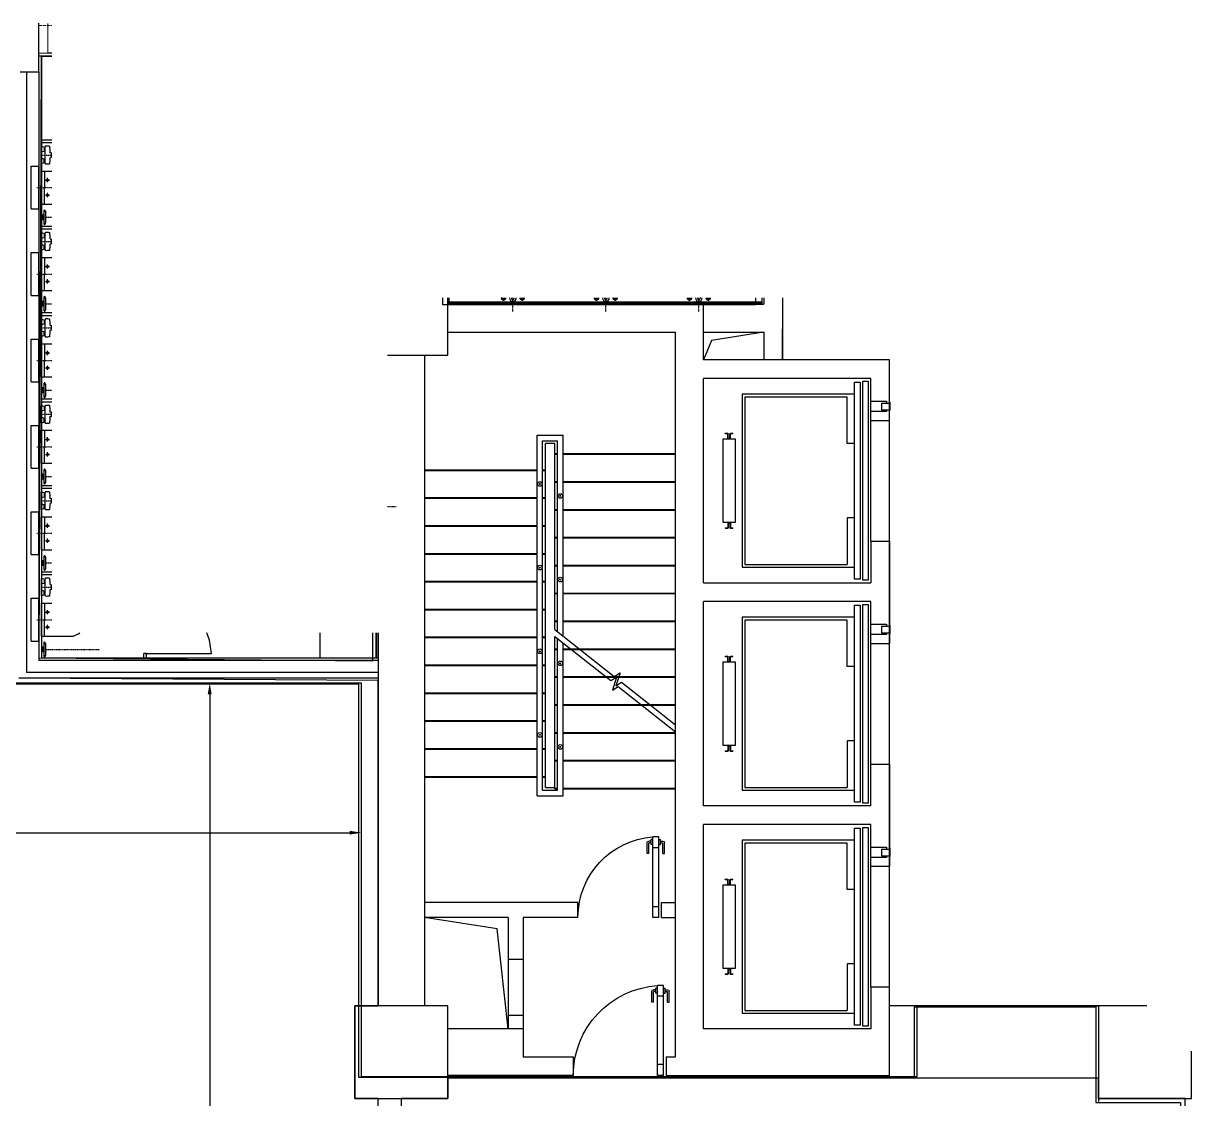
# Model space of a CAD drawing. Header units: millimetres. Extents: x 1339775 to 1379223, y -60680 to -30450.
# Drawn here: x 1355550 to 1368115, y -42045 to -30472 of the extents above; entities that cross this region are included whole.
import ezdxf

# ---------------------------------------------------------------- set-up
doc = ezdxf.new("R2010")
doc.units = ezdxf.units.MM
for name, pattern in [('DASHDOT2', [12.7, 6.35, -3.175, 0, -3.175]), ('HIDDEN', [0.375, 0.25, -0.125]), ('HIDDEN2', [4.7625, 3.175, -1.5875])]:
    doc.linetypes.add(name, pattern=pattern)
for name, color, linetype in [('Baca', 7, 'Continuous'), ('Divar-esas', 7, 'Continuous'), ('Divar-komek', 7, 'Continuous'), ('Kafel', 7, 'Continuous'), ('Lift', 7, 'Continuous'), ('Meheccer', 7, 'Continuous'), ('OFFICE_BOUNDARY', 3, 'Continuous'), ('Pencere', 7, 'Continuous'), ('Pillekan', 7, 'Continuous'), ('plita 2', 7, 'Continuous'), ('Qapi', 7, 'Continuous'), ('Santexnika', 7, 'Continuous'), ('sutun1', 7, 'Continuous'), ('Tavan', 7, 'Continuous')]:
    doc.layers.add(name, color=color, linetype=linetype)
doc.layers.add('obl. keramogranit', color=138, linetype='Continuous', lineweight=18, true_color=0x005252)
doc.layers.add('plita', color=182, linetype='Continuous', lineweight=5, true_color=0x3a07c5)
doc.layers.add('syse', color=135, linetype='Continuous', lineweight=15)

msp = doc.modelspace()

# ---------------------------------------------------------------- linework, layer by layer
for p, q in [((1363126, -34885), (1363100, -34885)), ((1363100, -34889), (1363100, -34885)), ((1363122, -34889), (1363100, -34889)), ((1363126, -34941), (1363126, -34893)), ((1363130, -34937), (1363130, -34889)), ((1363150, -34937), (1363150, -34889)), ((1363180, -34885), (1363154, -34885)), ((1363154, -34941), (1363154, -34893)), ((1363180, -34889), (1363158, -34889)), ((1363180, -34889), (1363180, -34885)), ((1363150, -34945), (1363130, -34945)), ((1363146, -34941), (1363134, -34941)), ((1363100, -35901), (1363100, -35905)), ((1363100, -35901), (1363122, -35901)), ((1363100, -35905), (1363126, -35905)), ((1363126, -35849), (1363126, -35897)), ((1363130, -35845), (1363150, -35845)), ((1363130, -35853), (1363130, -35901)), ((1363134, -35849), (1363146, -35849)), ((1363150, -35853), (1363150, -35901)), ((1363154, -35849), (1363154, -35897)), ((1363154, -35905), (1363180, -35905)), ((1363158, -35901), (1363180, -35901)), ((1363180, -35901), (1363180, -35905)), ((1363126, -37285), (1363100, -37285)), ((1363100, -37289), (1363100, -37285)), ((1363122, -37289), (1363100, -37289)), ((1363126, -37341), (1363126, -37293)), ((1363130, -37337), (1363130, -37289)), ((1363150, -37337), (1363150, -37289)), ((1363180, -37285), (1363154, -37285)), ((1363154, -37341), (1363154, -37293)), ((1363180, -37289), (1363158, -37289)), ((1363180, -37289), (1363180, -37285)), ((1363150, -37345), (1363130, -37345)), ((1363146, -37341), (1363134, -37341)), ((1363100, -38301), (1363100, -38305)), ((1363100, -38301), (1363122, -38301)), ((1363100, -38305), (1363126, -38305)), ((1363126, -38249), (1363126, -38297)), ((1363130, -38245), (1363150, -38245)), ((1363130, -38253), (1363130, -38301)), ((1363134, -38249), (1363146, -38249)), ((1363150, -38253), (1363150, -38301)), ((1363154, -38249), (1363154, -38297)), ((1363154, -38305), (1363180, -38305)), ((1363158, -38301), (1363180, -38301)), ((1363180, -38301), (1363180, -38305)), ((1363126, -39685), (1363100, -39685)), ((1363100, -39689), (1363100, -39685)), ((1363122, -39689), (1363100, -39689)), ((1363126, -39741), (1363126, -39693)), ((1363130, -39737), (1363130, -39689)), ((1363150, -39737), (1363150, -39689)), ((1363180, -39685), (1363154, -39685)), ((1363154, -39741), (1363154, -39693)), ((1363180, -39689), (1363158, -39689)), ((1363180, -39689), (1363180, -39685)), ((1363150, -39745), (1363130, -39745)), ((1363146, -39741), (1363134, -39741)), ((1363100, -40701), (1363100, -40705)), ((1363100, -40701), (1363122, -40701)), ((1363100, -40705), (1363126, -40705)), ((1363126, -40649), (1363126, -40697)), ((1363130, -40645), (1363150, -40645)), ((1363130, -40653), (1363130, -40701)), ((1363134, -40649), (1363146, -40649)), ((1363150, -40653), (1363150, -40701)), ((1363154, -40649), (1363154, -40697)), ((1363154, -40705), (1363180, -40705)), ((1363158, -40701), (1363180, -40701)), ((1363180, -40701), (1363180, -40705))]:
    msp.add_line(p, q)
at = {"color": 18, "lineweight": -3, "true_color": 0x000000}
for p, q in [((1355305, -37580), (1359155, -37580)), ((1355335, -37570), (1359185, -37570)), ((1359155, -37580), (1359155, -41815)), ((1359185, -37570), (1359185, -41805)), ((1365135, -41815), (1365135, -41055)), ((1365135, -41055), (1367085, -41055)), ((1365165, -41805), (1365165, -41045)), ((1365165, -41045), (1367115, -41045)), ((1367085, -41055), (1367085, -42085)), ((1367115, -41045), (1367115, -42075)), ((1359155, -41815), (1365135, -41815)), ((1359185, -41805), (1365165, -41805))]:
    msp.add_line(p, q, dxfattribs=at)
at = {"color": 0, "lineweight": -2, "transparency": 16777216}
for p, q in [((1357291, -37570), (1357617, -37570)), ((1357554, -37695), (1357554, -57370)), ((1359185, -37892), (1359185, -39245)), ((1340090, -39183), (1359060, -39183))]:
    msp.add_line(p, q, dxfattribs=at)
at = {"extrusion": (0, 0, -1)}
for centre, start, end in [((-1363122, -34893), 90, 180), ((-1363126, -34889), 90, 180), ((-1363154, -34889), 0, 90), ((-1363158, -34893), 0, 90), ((-1363130, -34941), -90, 0), ((-1363134, -34937), -90, 0), ((-1363146, -34937), 180, -90), ((-1363150, -34941), 180, -90), ((-1363122, -35897), 180, -90), ((-1363130, -35849), 0, 90), ((-1363126, -35901), 180, -90), ((-1363134, -35853), 0, 90), ((-1363146, -35853), 90, 180), ((-1363150, -35849), 90, 180), ((-1363154, -35901), -90, 0), ((-1363158, -35897), -90, 0), ((-1363122, -37293), 90, 180), ((-1363126, -37289), 90, 180), ((-1363154, -37289), 0, 90), ((-1363158, -37293), 0, 90), ((-1363130, -37341), -90, 0), ((-1363134, -37337), -90, 0), ((-1363146, -37337), 180, -90), ((-1363150, -37341), 180, -90), ((-1363122, -38297), 180, -90), ((-1363130, -38249), 0, 90), ((-1363126, -38301), 180, -90), ((-1363134, -38253), 0, 90), ((-1363146, -38253), 90, 180), ((-1363150, -38249), 90, 180), ((-1363154, -38301), -90, 0), ((-1363158, -38297), -90, 0), ((-1363122, -39693), 90, 180), ((-1363126, -39689), 90, 180), ((-1363154, -39689), 0, 90), ((-1363158, -39693), 0, 90), ((-1363130, -39741), -90, 0), ((-1363134, -39737), -90, 0), ((-1363146, -39737), 180, -90), ((-1363150, -39741), 180, -90), ((-1363122, -40697), 180, -90), ((-1363130, -40649), 0, 90), ((-1363126, -40701), 180, -90), ((-1363134, -40653), 0, 90), ((-1363146, -40653), 90, 180), ((-1363150, -40649), 90, 180), ((-1363154, -40701), -90, 0), ((-1363158, -40697), -90, 0)]:
    msp.add_arc(centre, 4, start, end, dxfattribs=at)
at = {"color": 0, "transparency": 16777216}
for points in [[(1357533, -37695), (1357575, -37695), (1357554, -37570)], [(1359060, -39162), (1359060, -39203), (1359185, -39183)]]:
    msp.add_solid(points, dxfattribs=at)
at = {"layer": 'Baca'}
for p, q in [((1360645, -40217), (1359865, -40095)), ((1360765, -41295), (1360645, -40217))]:
    msp.add_line(p, q, dxfattribs=at)
msp.add_lwpolyline([(1363515, -33795), (1362950, -33886), (1362865, -34095)], dxfattribs=at)
at = {"layer": 'Divar-esas'}
for p, q in [((1361515, -39935), (1359865, -39935)), ((1361515, -40095), (1361515, -39935)), ((1362415, -39935), (1362565, -39935)), ((1362415, -40095), (1362415, -39935)), ((1360765, -40095), (1359865, -40095)), ((1360765, -40095), (1360765, -40545)), ((1361515, -40095), (1360925, -40095)), ((1360925, -40095), (1360925, -40545)), ((1362415, -40095), (1362565, -40095)), ((1360765, -40545), (1360925, -40545)), ((1360765, -41145), (1360765, -41295)), ((1360765, -41145), (1360925, -41145)), ((1360925, -41145), (1360925, -41295))]:
    msp.add_line(p, q, dxfattribs=at)
at = {"layer": 'Divar-komek'}
for p, q in [((1355585, -30995), (1355585, -37460)), ((1355715, -30995), (1355715, -37330)), ((1362865, -33495), (1363515, -33495)), ((1363515, -33425), (1363515, -33495)), ((1363715, -33425), (1363715, -34095)), ((1363715, -33425), (1363715, -34095)), ((1362865, -33795), (1363515, -33795)), ((1363515, -33795), (1363515, -34095)), ((1359365, -37330), (1355715, -37330)), ((1359365, -37460), (1355585, -37460)), ((1360765, -40545), (1360765, -41145)), ((1360925, -40545), (1360925, -41145))]:
    msp.add_line(p, q, dxfattribs=at)
at = {"layer": 'Kafel'}
for p, q in [((1355745, -30825), (1355745, -37305)), ((1355715, -30995), (1355715, -37305)), ((1360130, -33495), (1360130, -33425)), ((1360130, -33480), (1363495, -33480)), ((1363495, -33495), (1363495, -33425)), ((1359350, -37030), (1359350, -37305)), ((1359365, -37305), (1355745, -37305))]:
    msp.add_line(p, q, dxfattribs=at)
at = {"layer": 'Lift'}
for p, q in [((1364490, -36455), (1364490, -34335)), ((1364490, -34335), (1364550, -34335)), ((1364550, -34335), (1364550, -36455)), ((1364580, -36465), (1364580, -34325)), ((1364580, -34325), (1364635, -34325)), ((1364580, -34325), (1364635, -34325)), ((1364635, -34325), (1364635, -36465)), ((1363280, -34464), (1363280, -36326)), ((1364490, -34464), (1363280, -34464)), ((1363310, -34495), (1363310, -36295)), ((1364410, -34495), (1363310, -34495)), ((1364410, -34995), (1364410, -34495)), ((1364490, -34995), (1364410, -34995)), ((1364490, -35795), (1364410, -35795)), ((1364410, -35795), (1364410, -36295)), ((1363310, -36295), (1364410, -36295)), ((1363280, -36326), (1364490, -36326)), ((1364550, -36455), (1364490, -36455)), ((1364635, -36465), (1364580, -36465)), ((1364490, -38855), (1364490, -36735)), ((1364490, -36735), (1364550, -36735)), ((1364550, -36735), (1364550, -38855)), ((1364580, -38865), (1364580, -36725)), ((1364580, -36725), (1364635, -36725)), ((1364580, -36725), (1364635, -36725)), ((1364635, -36725), (1364635, -38865)), ((1363280, -36864), (1363280, -38726)), ((1364490, -36864), (1363280, -36864)), ((1363310, -36895), (1363310, -38695)), ((1364410, -36895), (1363310, -36895)), ((1364410, -37395), (1364410, -36895)), ((1364490, -37395), (1364410, -37395)), ((1364490, -38195), (1364410, -38195)), ((1364410, -38195), (1364410, -38695)), ((1363310, -38695), (1364410, -38695)), ((1363280, -38726), (1364490, -38726)), ((1364550, -38855), (1364490, -38855)), ((1364635, -38865), (1364580, -38865)), ((1364490, -41255), (1364490, -39135)), ((1364490, -39135), (1364550, -39135)), ((1364550, -39135), (1364550, -41255)), ((1364580, -41265), (1364580, -39125)), ((1364580, -39125), (1364635, -39125)), ((1364580, -39125), (1364635, -39125)), ((1364635, -39125), (1364635, -41265)), ((1363280, -39264), (1363280, -41126)), ((1364490, -39264), (1363280, -39264)), ((1363310, -39295), (1363310, -41095)), ((1364410, -39295), (1363310, -39295)), ((1364410, -39795), (1364410, -39295)), ((1364490, -39795), (1364410, -39795)), ((1364490, -40595), (1364410, -40595)), ((1364410, -40595), (1364410, -41095)), ((1363280, -41126), (1364490, -41126)), ((1363310, -41095), (1364410, -41095)), ((1364550, -41255), (1364490, -41255)), ((1364635, -41265), (1364580, -41265))]:
    msp.add_line(p, q, dxfattribs=at)
at = {"layer": 'Lift', "linetype": 'Continuous'}
for p, q in [((1364665, -34540), (1364835, -34540)), ((1364835, -34540), (1364835, -34560)), ((1364865, -34550), (1364868, -34550)), ((1364868, -34550), (1364868, -34640)), ((1364835, -34650), (1364665, -34650)), ((1364780, -34560), (1364865, -34560)), ((1364780, -34560), (1364780, -34630)), ((1364780, -34630), (1364865, -34630)), ((1364835, -34630), (1364835, -34650)), ((1364865, -34640), (1364868, -34640)), ((1364665, -36940), (1364835, -36940)), ((1364835, -36940), (1364835, -36960)), ((1364835, -37050), (1364665, -37050)), ((1364780, -36960), (1364865, -36960)), ((1364780, -36960), (1364780, -37030)), ((1364780, -37030), (1364865, -37030)), ((1364835, -37030), (1364835, -37050)), ((1364865, -36950), (1364868, -36950)), ((1364865, -37040), (1364868, -37040)), ((1364868, -36950), (1364868, -37040)), ((1364665, -39340), (1364835, -39340)), ((1364835, -39450), (1364665, -39450)), ((1364780, -39360), (1364865, -39360)), ((1364780, -39360), (1364780, -39430)), ((1364780, -39430), (1364865, -39430)), ((1364835, -39340), (1364835, -39360)), ((1364835, -39430), (1364835, -39450)), ((1364865, -39350), (1364868, -39350)), ((1364865, -39440), (1364868, -39440)), ((1364868, -39350), (1364868, -39440))]:
    msp.add_line(p, q, dxfattribs=at)
at = {"layer": 'Lift', "extrusion": (0, 0, -1)}
for points in [[(-1363205, -35845), (-1363075, -35845), (-1363075, -34945), (-1363205, -34945)], [(-1363205, -38245), (-1363075, -38245), (-1363075, -37345), (-1363205, -37345)], [(-1363205, -40645), (-1363075, -40645), (-1363075, -39745), (-1363205, -39745)]]:
    msp.add_lwpolyline(points, close=True, dxfattribs=at)
at = {"layer": 'Meheccer'}
for p, q in [((1361075, -38785), (1361075, -34905)), ((1361075, -34905), (1361355, -34905)), ((1361355, -37067), (1361355, -34905)), ((1361135, -38725), (1361135, -34965)), ((1361135, -34965), (1361295, -34965)), ((1361295, -37019), (1361295, -34965)), ((1361295, -38725), (1361295, -37093)), ((1361355, -38785), (1361355, -37141)), ((1361075, -38785), (1361355, -38785)), ((1361135, -38725), (1361295, -38725))]:
    msp.add_line(p, q, dxfattribs=at)
for centre, radius in [((1361105, -35430), 25), ((1361105, -35430), 5), ((1361325, -35559), 25), ((1361325, -35559), 5), ((1361105, -36330), 25), ((1361325, -36459), 25), ((1361105, -37230), 25), ((1361325, -37360), 25), ((1361325, -37360), 5), ((1361105, -38130), 25), ((1361325, -38260), 25), ((1361325, -38260), 5)]:
    msp.add_circle(centre, radius, dxfattribs=at)
at = {"layer": 'Meheccer', "linetype": 'HIDDEN2'}
for centre in [(1361105, -36330), (1361325, -36459), (1361105, -37230), (1361105, -38130)]:
    msp.add_circle(centre, 5, dxfattribs=at)
at = {"layer": 'obl. keramogranit'}
for p, q in [((1355815, -30795), (1355815, -30473)), ((1355715, -30795), (1355815, -30795))]:
    msp.add_line(p, q, dxfattribs=at)
at = {"layer": 'OFFICE_BOUNDARY'}
msp.add_lwpolyline([(1355305, -37580), (1359155, -37580), (1359155, -41815), (1365135, -41815), (1365135, -41055), (1367085, -41055), (1367085, -42085), (1367995, -42085), (1367995, -54590), (1367995, -57300), (1358875, -57300), (1358875, -57320), (1351415, -57320)], dxfattribs=at)
at = {"layer": 'Pencere'}
for p, q in [((1355855, -30825), (1355715, -30825)), ((1355855, -30795), (1355815, -30795))]:
    msp.add_line(p, q, dxfattribs=at)
at = {"layer": 'Pillekan'}
for p, q in [((1361165, -38695), (1361165, -34995)), ((1361265, -34995), (1361165, -34995)), ((1361265, -36996), (1361265, -34995)), ((1361265, -35103), (1361295, -35103)), ((1361265, -35110), (1361295, -35110)), ((1361355, -35103), (1362565, -35103)), ((1361355, -35110), (1362565, -35110)), ((1361075, -35280), (1359865, -35280)), ((1361075, -35287), (1359865, -35287)), ((1361165, -35280), (1361135, -35280)), ((1361165, -35287), (1361135, -35287)), ((1361265, -35403), (1361295, -35403)), ((1361265, -35410), (1361295, -35410)), ((1361355, -35403), (1362565, -35403)), ((1361355, -35410), (1362565, -35410)), ((1361075, -35580), (1359865, -35580)), ((1361075, -35587), (1359865, -35587)), ((1361165, -35580), (1361135, -35580)), ((1361165, -35587), (1361135, -35587)), ((1361265, -35703), (1361295, -35703)), ((1361265, -35710), (1361295, -35710)), ((1361355, -35703), (1362565, -35703)), ((1361355, -35710), (1362565, -35710)), ((1361075, -35880), (1359865, -35880)), ((1361075, -35887), (1359865, -35887)), ((1361165, -35880), (1361135, -35880)), ((1361165, -35887), (1361135, -35887)), ((1361265, -36003), (1361295, -36003)), ((1361265, -36010), (1361295, -36010)), ((1361355, -36003), (1362565, -36003)), ((1361355, -36010), (1362565, -36010)), ((1361075, -36180), (1359865, -36180)), ((1361075, -36187), (1359865, -36187)), ((1361165, -36180), (1361135, -36180)), ((1361165, -36187), (1361135, -36187)), ((1361265, -36303), (1361295, -36303)), ((1361265, -36310), (1361295, -36310)), ((1361355, -36303), (1362565, -36303)), ((1361355, -36310), (1362565, -36310)), ((1361075, -36480), (1359865, -36480)), ((1361075, -36487), (1359865, -36487)), ((1361165, -36480), (1361135, -36480)), ((1361165, -36487), (1361135, -36487)), ((1361265, -36603), (1361295, -36603)), ((1361265, -36610), (1361295, -36610)), ((1361355, -36603), (1362565, -36603)), ((1361355, -36610), (1362565, -36610)), ((1361075, -36780), (1359865, -36780)), ((1361075, -36787), (1359865, -36787)), ((1361165, -36780), (1361135, -36780)), ((1361165, -36787), (1361135, -36787)), ((1361265, -36903), (1361295, -36903)), ((1361265, -36910), (1361295, -36910)), ((1361355, -36903), (1362565, -36903)), ((1361355, -36910), (1362565, -36910)), ((1361075, -37080), (1359865, -37080)), ((1361075, -37087), (1359865, -37087)), ((1361165, -37080), (1361135, -37080)), ((1361165, -37087), (1361135, -37087)), ((1361265, -38710), (1361265, -37070)), ((1361361, -37145), (1361355, -37145)), ((1361265, -37203), (1361295, -37203)), ((1361265, -37210), (1361295, -37210)), ((1361355, -37203), (1362565, -37203)), ((1361355, -37210), (1362565, -37210)), ((1361075, -37380), (1359865, -37380)), ((1361075, -37387), (1359865, -37387)), ((1361165, -37380), (1361135, -37380)), ((1361165, -37387), (1361135, -37387)), ((1361265, -37503), (1361295, -37503)), ((1361265, -37510), (1361295, -37510)), ((1361355, -37503), (1362565, -37503)), ((1361355, -37510), (1362565, -37510)), ((1361869, -37546), (1361931, -37508)), ((1361931, -37508), (1361885, -37647)), ((1361906, -37501), (1361968, -37463)), ((1361968, -37463), (1361922, -37602)), ((1361922, -37602), (1361984, -37563)), ((1361075, -37680), (1359865, -37680)), ((1361075, -37687), (1359865, -37687)), ((1361165, -37680), (1361135, -37680)), ((1361165, -37687), (1361135, -37687)), ((1361885, -37647), (1361948, -37608)), ((1361265, -37803), (1361295, -37803)), ((1361265, -37810), (1361295, -37810)), ((1361355, -37803), (1362565, -37803)), ((1361355, -37810), (1362565, -37810)), ((1361075, -37980), (1359865, -37980)), ((1361075, -37987), (1359865, -37987)), ((1361165, -37980), (1361135, -37980)), ((1361165, -37987), (1361135, -37987)), ((1361265, -38103), (1361295, -38103)), ((1361265, -38110), (1361295, -38110)), ((1361355, -38103), (1362565, -38103)), ((1361355, -38110), (1362565, -38110)), ((1361075, -38280), (1359865, -38280)), ((1361075, -38287), (1359865, -38287)), ((1361165, -38280), (1361135, -38280)), ((1361165, -38287), (1361135, -38287)), ((1361265, -38403), (1361295, -38403)), ((1361265, -38410), (1361295, -38410)), ((1361355, -38403), (1362565, -38403)), ((1361355, -38410), (1362565, -38410)), ((1361075, -38580), (1359865, -38580)), ((1361075, -38587), (1359865, -38587)), ((1361165, -38580), (1361135, -38580)), ((1361165, -38587), (1361135, -38587)), ((1361165, -38695), (1361265, -38695)), ((1361265, -38703), (1361295, -38703)), ((1361265, -38710), (1361295, -38710)), ((1361355, -38703), (1362565, -38703)), ((1361355, -38710), (1362565, -38710))]:
    msp.add_line(p, q, dxfattribs=at)
at = {"layer": 'Pillekan', "linetype": 'Continuous'}
for points in [[(1361265, -36996), (1361906, -37501)], [(1361265, -37070), (1361869, -37546)], [(1361984, -37563), (1362565, -38022)], [(1361948, -37608), (1362565, -38096)]]:
    msp.add_lwpolyline(points, dxfattribs=at)
at = {"layer": 'plita', "linetype": 'HIDDEN', "ltscale": 5}
msp.add_line((1355855, -30495), (1355715, -30495), dxfattribs=at)
at = {"layer": 'plita 2'}
for p, q in [((1364665, -36045), (1364665, -34745)), ((1364665, -38445), (1364665, -37145)), ((1364665, -40845), (1364665, -39545))]:
    msp.add_line(p, q, dxfattribs=at)
at = {"layer": 'Qapi', "linetype": 'Continuous'}
for p, q in [((1362260, -39406), (1362260, -39290)), ((1362260, -39406), (1362260, -39290)), ((1362304, -39273), (1362277, -39273)), ((1362304, -39273), (1362277, -39273)), ((1362304, -39273), (1362277, -39273)), ((1362304, -39273), (1362277, -39273)), ((1362304, -39273), (1362277, -39273)), ((1362304, -39273), (1362277, -39273)), ((1362277, -39406), (1362277, -39290)), ((1362304, -39290), (1362277, -39290)), ((1362277, -39406), (1362277, -39290)), ((1362304, -39290), (1362277, -39290)), ((1362304, -39308), (1362304, -39255)), ((1362304, -39308), (1362304, -39255)), ((1362322, -39255), (1362304, -39255)), ((1362304, -39308), (1362304, -39255)), ((1362304, -39308), (1362304, -39255)), ((1362322, -39255), (1362304, -39255)), ((1362322, -39308), (1362304, -39308)), ((1362322, -39308), (1362304, -39308)), ((1362384, -39255), (1362402, -39255)), ((1362384, -39255), (1362402, -39255)), ((1362384, -39308), (1362402, -39308)), ((1362384, -39308), (1362402, -39308)), ((1362402, -39308), (1362402, -39255)), ((1362402, -39308), (1362402, -39255)), ((1362402, -39308), (1362402, -39255)), ((1362402, -39308), (1362402, -39255)), ((1362402, -39273), (1362429, -39273)), ((1362402, -39273), (1362429, -39273)), ((1362402, -39273), (1362429, -39273)), ((1362402, -39273), (1362429, -39273)), ((1362402, -39273), (1362429, -39273)), ((1362402, -39273), (1362429, -39273)), ((1362402, -39290), (1362429, -39290)), ((1362402, -39290), (1362429, -39290)), ((1362429, -39406), (1362429, -39290)), ((1362429, -39406), (1362429, -39290)), ((1362446, -39406), (1362446, -39290)), ((1362446, -39406), (1362446, -39290)), ((1362277, -39406), (1362260, -39406)), ((1362277, -39406), (1362260, -39406)), ((1362429, -39406), (1362446, -39406)), ((1362429, -39406), (1362446, -39406)), ((1362310, -41006), (1362310, -40890)), ((1362310, -41006), (1362310, -40890)), ((1362354, -40872), (1362327, -40872)), ((1362354, -40872), (1362327, -40872)), ((1362354, -40872), (1362327, -40872)), ((1362354, -40872), (1362327, -40872)), ((1362354, -40872), (1362327, -40872)), ((1362354, -40872), (1362327, -40872)), ((1362327, -41006), (1362327, -40890)), ((1362354, -40890), (1362327, -40890)), ((1362327, -41006), (1362327, -40890)), ((1362354, -40890), (1362327, -40890)), ((1362354, -40908), (1362354, -40855)), ((1362354, -40908), (1362354, -40855)), ((1362372, -40855), (1362354, -40855)), ((1362354, -40908), (1362354, -40855)), ((1362354, -40908), (1362354, -40855)), ((1362372, -40855), (1362354, -40855)), ((1362372, -40908), (1362354, -40908)), ((1362372, -40908), (1362354, -40908)), ((1362434, -40855), (1362452, -40855)), ((1362434, -40855), (1362452, -40855)), ((1362434, -40908), (1362452, -40908)), ((1362434, -40908), (1362452, -40908)), ((1362452, -40908), (1362452, -40855)), ((1362452, -40908), (1362452, -40855)), ((1362452, -40908), (1362452, -40855)), ((1362452, -40908), (1362452, -40855)), ((1362452, -40872), (1362479, -40872)), ((1362452, -40872), (1362479, -40872)), ((1362452, -40872), (1362479, -40872)), ((1362452, -40872), (1362479, -40872)), ((1362452, -40872), (1362479, -40872)), ((1362452, -40872), (1362479, -40872)), ((1362452, -40890), (1362479, -40890)), ((1362452, -40890), (1362479, -40890)), ((1362479, -41006), (1362479, -40890)), ((1362479, -41006), (1362479, -40890)), ((1362496, -41006), (1362496, -40890)), ((1362496, -41006), (1362496, -40890)), ((1362327, -41006), (1362310, -41006)), ((1362327, -41006), (1362310, -41006)), ((1362479, -41006), (1362496, -41006)), ((1362479, -41006), (1362496, -41006))]:
    msp.add_line(p, q, dxfattribs=at)
at = {"layer": 'Qapi'}
for p, q in [((1362384, -39228), (1362322, -39228)), ((1362384, -39228), (1362322, -39228)), ((1362322, -40095), (1362322, -39228)), ((1362384, -39228), (1362322, -39228)), ((1362384, -39228), (1362322, -39228)), ((1362322, -40095), (1362322, -39228)), ((1362384, -40095), (1362384, -39228)), ((1362384, -40095), (1362384, -39228)), ((1362384, -39344), (1362322, -39344)), ((1362384, -39344), (1362322, -39344)), ((1362384, -39979), (1362322, -39979)), ((1362384, -39979), (1362322, -39979)), ((1362384, -40095), (1362322, -40095)), ((1362384, -40095), (1362322, -40095)), ((1362384, -40095), (1362322, -40095)), ((1362384, -40095), (1362322, -40095)), ((1362434, -40828), (1362372, -40828)), ((1362372, -41795), (1362372, -40828)), ((1362434, -40828), (1362372, -40828)), ((1362372, -41795), (1362372, -40828)), ((1362434, -41795), (1362434, -40828)), ((1362434, -41795), (1362434, -40828)), ((1362434, -40943), (1362372, -40943)), ((1362434, -40943), (1362372, -40943)), ((1362434, -40943), (1362372, -40943)), ((1362434, -40943), (1362372, -40943)), ((1362434, -41679), (1362372, -41679)), ((1362434, -41679), (1362372, -41679)), ((1362434, -41795), (1362372, -41795)), ((1362434, -41795), (1362372, -41795))]:
    msp.add_line(p, q, dxfattribs=at)
at = {"layer": 'Qapi', "extrusion": (0, 0, -1)}
for centre, radius, end in [((-1362384, -40095), 869, 85.8935), ((-1362384, -40095), 869, 85.8935), ((-1362434, -41795), 969, 86.3179), ((-1362434, -41795), 969, 86.3179)]:
    msp.add_arc(centre, radius, 0, end, dxfattribs=at)
at = {"layer": 'Qapi', "linetype": 'Continuous', "extrusion": (0, 0, -1)}
for centre, start, end in [((-1362277, -39290), 0, 90), ((-1362277, -39290), 0, 90), ((-1362429, -39290), 90, 180), ((-1362429, -39290), 90, 180), ((-1362327, -40890), 0, 90), ((-1362327, -40890), 0, 90), ((-1362479, -40890), 90, 180), ((-1362479, -40890), 90, 180)]:
    msp.add_arc(centre, 17.8, start, end, dxfattribs=at)
at = {"layer": 'Santexnika'}
for p, q in [((1355745, -31725), (1355855, -31725)), ((1355745, -31755), (1355855, -31755)), ((1355745, -31983), (1355745, -31797)), ((1355773, -31805), (1355773, -31848)), ((1355786, -31810), (1355773, -31810)), ((1355784, -31843), (1355773, -31843)), ((1355849, -31869), (1355849, -31911)), ((1355635, -32010), (1355715, -32010)), ((1355635, -32470), (1355635, -32010)), ((1355715, -32470), (1355715, -32010)), ((1355773, -31975), (1355773, -31931)), ((1355784, -31937), (1355773, -31937)), ((1355786, -31970), (1355773, -31970)), ((1355745, -32417), (1355745, -32062)), ((1355745, -32062), (1355855, -32062)), ((1355778, -32062), (1355778, -32240)), ((1355787, -32160), (1355831, -32160)), ((1355809, -32182), (1355809, -32136)), ((1355778, -32417), (1355778, -32240)), ((1355745, -32417), (1355855, -32417)), ((1355787, -32321), (1355831, -32321)), ((1355809, -32343), (1355809, -32297)), ((1355635, -32470), (1355715, -32470)), ((1355745, -32530), (1355745, -32589)), ((1355763, -32582), (1355763, -32538)), ((1355774, -32635), (1355774, -32485)), ((1355774, -32495), (1355791, -32495)), ((1355784, -32495), (1355784, -32485)), ((1355791, -32624), (1355791, -32495)), ((1355745, -32655), (1355855, -32655)), ((1355774, -32543), (1355763, -32543)), ((1355774, -32576), (1355763, -32576)), ((1355774, -32624), (1355791, -32624)), ((1355784, -32635), (1355784, -32624)), ((1355745, -32685), (1355855, -32685)), ((1355745, -32913), (1355745, -32727)), ((1355773, -32735), (1355773, -32778)), ((1355786, -32740), (1355773, -32740)), ((1355784, -32773), (1355773, -32773)), ((1355773, -32905), (1355773, -32861)), ((1355784, -32867), (1355773, -32867)), ((1355786, -32900), (1355773, -32900)), ((1355849, -32799), (1355849, -32841)), ((1355635, -32940), (1355715, -32940)), ((1355635, -33400), (1355635, -32940)), ((1355715, -33400), (1355715, -32940)), ((1355745, -33347), (1355745, -32992)), ((1355745, -32992), (1355855, -32992)), ((1355778, -32992), (1355778, -33170)), ((1355778, -33347), (1355778, -33170)), ((1355787, -33090), (1355831, -33090)), ((1355809, -33112), (1355809, -33066)), ((1355787, -33251), (1355831, -33251)), ((1355809, -33273), (1355809, -33227)), ((1355635, -33400), (1355715, -33400)), ((1355745, -33347), (1355855, -33347)), ((1355774, -33565), (1355774, -33415)), ((1355784, -33425), (1355784, -33415)), ((1355745, -33460), (1355745, -33519)), ((1355763, -33512), (1355763, -33468)), ((1355774, -33473), (1355763, -33473)), ((1355774, -33506), (1355763, -33506)), ((1355774, -33425), (1355791, -33425)), ((1355791, -33554), (1355791, -33425)), ((1360704, -33432), (1360708, -33432)), ((1360708, -33435), (1360708, -33425)), ((1360723, -33435), (1360708, -33435)), ((1360712, -33439), (1360712, -33435)), ((1360720, -33440), (1360720, -33435)), ((1360723, -33435), (1360723, -33425)), ((1360727, -33432), (1360723, -33432)), ((1360871, -33480), (1360761, -33480)), ((1360799, -33425), (1360799, -33428)), ((1360832, -33425), (1360832, -33428)), ((1360904, -33432), (1360908, -33432)), ((1360908, -33435), (1360908, -33425)), ((1360908, -33435), (1360923, -33435)), ((1360911, -33440), (1360911, -33435)), ((1360919, -33439), (1360919, -33435)), ((1360923, -33435), (1360923, -33425)), ((1360927, -33432), (1360923, -33432)), ((1361704, -33432), (1361708, -33432)), ((1361708, -33435), (1361708, -33425)), ((1361723, -33435), (1361708, -33435)), ((1361712, -33439), (1361712, -33435)), ((1361720, -33440), (1361720, -33435)), ((1361723, -33435), (1361723, -33425)), ((1361727, -33432), (1361723, -33432)), ((1361759, -33480), (1361870, -33480)), ((1361799, -33425), (1361799, -33428)), ((1361832, -33425), (1361832, -33428)), ((1361904, -33432), (1361908, -33432)), ((1361908, -33435), (1361908, -33425)), ((1361908, -33435), (1361923, -33435)), ((1361911, -33440), (1361911, -33435)), ((1361919, -33439), (1361919, -33435)), ((1361923, -33435), (1361923, -33425)), ((1361927, -33432), (1361923, -33432)), ((1362704, -33432), (1362708, -33432)), ((1362708, -33435), (1362708, -33425)), ((1362723, -33435), (1362708, -33435)), ((1362712, -33439), (1362712, -33435)), ((1362720, -33440), (1362720, -33435)), ((1362723, -33435), (1362723, -33425)), ((1362727, -33432), (1362723, -33432)), ((1362759, -33480), (1362870, -33480)), ((1362799, -33425), (1362799, -33428)), ((1362832, -33425), (1362832, -33428)), ((1362904, -33432), (1362908, -33432)), ((1362908, -33435), (1362908, -33425)), ((1362908, -33435), (1362923, -33435)), ((1362911, -33440), (1362911, -33435)), ((1362919, -33439), (1362919, -33435)), ((1362923, -33435), (1362923, -33425)), ((1362927, -33432), (1362923, -33432)), ((1355745, -33585), (1355855, -33585)), ((1355745, -33615), (1355855, -33615)), ((1355745, -33843), (1355745, -33657)), ((1355773, -33665), (1355773, -33708)), ((1355786, -33670), (1355773, -33670)), ((1355774, -33554), (1355791, -33554)), ((1355784, -33565), (1355784, -33554)), ((1355784, -33703), (1355773, -33703)), ((1355773, -33835), (1355773, -33791)), ((1355784, -33797), (1355773, -33797)), ((1355849, -33729), (1355849, -33771)), ((1355635, -33870), (1355715, -33870)), ((1355635, -34330), (1355635, -33870)), ((1355715, -34330), (1355715, -33870)), ((1355745, -34277), (1355745, -33922)), ((1355745, -33922), (1355855, -33922)), ((1355786, -33830), (1355773, -33830)), ((1355778, -33922), (1355778, -34100)), ((1355787, -34020), (1355831, -34020)), ((1355809, -34042), (1355809, -33996)), ((1355778, -34277), (1355778, -34100)), ((1355809, -34203), (1355809, -34157)), ((1355745, -34277), (1355855, -34277)), ((1355787, -34181), (1355831, -34181)), ((1355635, -34330), (1355715, -34330)), ((1355745, -34390), (1355745, -34449)), ((1355763, -34442), (1355763, -34398)), ((1355774, -34403), (1355763, -34403)), ((1355774, -34495), (1355774, -34345)), ((1355774, -34355), (1355791, -34355)), ((1355784, -34355), (1355784, -34345)), ((1355791, -34484), (1355791, -34355)), ((1355745, -34515), (1355855, -34515)), ((1355745, -34545), (1355855, -34545)), ((1355774, -34436), (1355763, -34436)), ((1355774, -34484), (1355791, -34484)), ((1355784, -34495), (1355784, -34484)), ((1355745, -34773), (1355745, -34587)), ((1355773, -34595), (1355773, -34638)), ((1355786, -34600), (1355773, -34600)), ((1355784, -34633), (1355773, -34633)), ((1355849, -34659), (1355849, -34701)), ((1355635, -34800), (1355715, -34800)), ((1355635, -35260), (1355635, -34800)), ((1355715, -35260), (1355715, -34800)), ((1355773, -34765), (1355773, -34721)), ((1355784, -34727), (1355773, -34727)), ((1355786, -34760), (1355773, -34760)), ((1355745, -35207), (1355745, -34852)), ((1355745, -34852), (1355855, -34852)), ((1355778, -34852), (1355778, -35030)), ((1355809, -34972), (1355809, -34926)), ((1355778, -35207), (1355778, -35030)), ((1355787, -34950), (1355831, -34950)), ((1355787, -35111), (1355831, -35111)), ((1355809, -35133), (1355809, -35087)), ((1355635, -35260), (1355715, -35260)), ((1355745, -35207), (1355855, -35207)), ((1355774, -35425), (1355774, -35275)), ((1355774, -35285), (1355791, -35285)), ((1355784, -35285), (1355784, -35275)), ((1355791, -35414), (1355791, -35285)), ((1355745, -35320), (1355745, -35379)), ((1355763, -35372), (1355763, -35328)), ((1355774, -35333), (1355763, -35333)), ((1355774, -35366), (1355763, -35366)), ((1355774, -35414), (1355791, -35414)), ((1355784, -35425), (1355784, -35414)), ((1355745, -35445), (1355855, -35445)), ((1355745, -35445), (1355855, -35445)), ((1355745, -35475), (1355855, -35475)), ((1355745, -35475), (1355855, -35475)), ((1355745, -35703), (1355745, -35517)), ((1355773, -35525), (1355773, -35568)), ((1355786, -35530), (1355773, -35530)), ((1355784, -35563), (1355773, -35563)), ((1355773, -35695), (1355773, -35651)), ((1355784, -35657), (1355773, -35657)), ((1355849, -35589), (1355849, -35631)), ((1355635, -35730), (1355715, -35730)), ((1355635, -36190), (1355635, -35730)), ((1355715, -36190), (1355715, -35730)), ((1355745, -36137), (1355745, -35782)), ((1355745, -35782), (1355855, -35782)), ((1355786, -35690), (1355773, -35690)), ((1355778, -35782), (1355778, -35960)), ((1355787, -35880), (1355831, -35880)), ((1355809, -35902), (1355809, -35856)), ((1355778, -36137), (1355778, -35960)), ((1355787, -36041), (1355831, -36041)), ((1355809, -36063), (1355809, -36017)), ((1355745, -36137), (1355855, -36137)), ((1355635, -36190), (1355715, -36190)), ((1355745, -36250), (1355745, -36309)), ((1355763, -36302), (1355763, -36258)), ((1355774, -36263), (1355763, -36263)), ((1355774, -36296), (1355763, -36296)), ((1355774, -36355), (1355774, -36205)), ((1355774, -36215), (1355791, -36215)), ((1355784, -36215), (1355784, -36205)), ((1355791, -36344), (1355791, -36215)), ((1355745, -36375), (1355855, -36375)), ((1355745, -36375), (1355855, -36375)), ((1355745, -36405), (1355855, -36405)), ((1355745, -36405), (1355855, -36405)), ((1355774, -36344), (1355791, -36344)), ((1355784, -36355), (1355784, -36344)), ((1355745, -36633), (1355745, -36447)), ((1355773, -36455), (1355773, -36498)), ((1355786, -36460), (1355773, -36460)), ((1355784, -36493), (1355773, -36493)), ((1355849, -36519), (1355849, -36561)), ((1355635, -36660), (1355715, -36660)), ((1355635, -37120), (1355635, -36660)), ((1355715, -37120), (1355715, -36660)), ((1355773, -36625), (1355773, -36581)), ((1355784, -36587), (1355773, -36587)), ((1355786, -36620), (1355773, -36620)), ((1355745, -37067), (1355745, -36712)), ((1355745, -36712), (1355855, -36712)), ((1355778, -36712), (1355778, -36890)), ((1355787, -36810), (1355831, -36810)), ((1355809, -36832), (1355809, -36786)), ((1355778, -37067), (1355778, -36890)), ((1355787, -36971), (1355831, -36971)), ((1355809, -36993), (1355809, -36947)), ((1358740, -37030), (1358740, -37305)), ((1355635, -37120), (1355715, -37120)), ((1355745, -37067), (1356087, -37067)), ((1355745, -37180), (1355745, -37239)), ((1355763, -37232), (1355763, -37188)), ((1355774, -37285), (1355774, -37135)), ((1355774, -37145), (1355791, -37145)), ((1355784, -37145), (1355784, -37135)), ((1355791, -37274), (1355791, -37145)), ((1355774, -37193), (1355763, -37193)), ((1355774, -37226), (1355763, -37226)), ((1355774, -37274), (1355791, -37274)), ((1355784, -37285), (1355784, -37274)), ((1356845, -37305), (1356845, -37255)), ((1356875, -37255), (1356845, -37255)), ((1356860, -37255), (1357575, -37255)), ((1356875, -37305), (1356875, -37255))]:
    msp.add_line(p, q, dxfattribs=at)
at = {"layer": 'Santexnika', "color": 26, "linetype": 'DASHDOT2', "true_color": 0x791e15}
for p, q in [((1355745, -31890), (1355855, -31890)), ((1355695, -32240), (1355855, -32240)), ((1355745, -32560), (1355855, -32560)), ((1355745, -32820), (1355855, -32820)), ((1355695, -33170), (1355855, -33170)), ((1355745, -33490), (1355855, -33490)), ((1360815, -33574), (1360815, -33425)), ((1361815, -33574), (1361815, -33425)), ((1362815, -33574), (1362815, -33425)), ((1355745, -33750), (1355855, -33750)), ((1355695, -34100), (1355855, -34100)), ((1355745, -34420), (1355855, -34420)), ((1355745, -34680), (1355855, -34680)), ((1355695, -35030), (1355855, -35030)), ((1355745, -35350), (1355855, -35350)), ((1355745, -35610), (1355855, -35610)), ((1359561, -35675), (1359465, -35675)), ((1355695, -35960), (1355855, -35960)), ((1355745, -36280), (1355855, -36280)), ((1355745, -36540), (1355855, -36540)), ((1355695, -36890), (1355855, -36890)), ((1355745, -37210), (1356369, -37210))]:
    msp.add_line(p, q, dxfattribs=at)
at = {"layer": 'Santexnika'}
for points in [[(1355851, -31865), (1355855, -31865)], [(1355855, -31914), (1355851, -31914)], [(1355851, -32795), (1355855, -32795)], [(1355855, -32844), (1355851, -32844)], [(1360690, -33428), (1360691, -33431), (1360692, -33433), (1360695, -33435), (1360698, -33435), (1360700, -33435), (1360703, -33433), (1360704, -33431), (1360705, -33428), (1360704, -33425), (1360704, -33425)], [(1360691, -33425), (1360691, -33425), (1360690, -33428)], [(1360707, -33428), (1360708, -33431), (1360710, -33433), (1360712, -33435), (1360715, -33436), (1360718, -33435), (1360721, -33433), (1360722, -33431), (1360723, -33428), (1360722, -33425)], [(1360708, -33425), (1360707, -33428)], [(1360725, -33428), (1360726, -33431), (1360728, -33433), (1360730, -33435), (1360733, -33435), (1360736, -33435), (1360738, -33433), (1360740, -33431), (1360740, -33428), (1360740, -33425), (1360739, -33425)], [(1360726, -33425), (1360726, -33425), (1360725, -33428)], [(1360779, -33428), (1360782, -33442), (1360789, -33454), (1360801, -33461), (1360815, -33464), (1360829, -33461), (1360841, -33454), (1360849, -33442), (1360852, -33428), (1360851, -33425)], [(1360779, -33425), (1360779, -33428)], [(1360799, -33428), (1360800, -33434), (1360804, -33439), (1360809, -33443), (1360815, -33444), (1360822, -33443), (1360827, -33439), (1360830, -33434), (1360832, -33428), (1360831, -33425)], [(1360799, -33425), (1360799, -33428)], [(1360890, -33428), (1360891, -33431), (1360892, -33433), (1360895, -33435), (1360898, -33435), (1360900, -33435), (1360903, -33433), (1360904, -33431), (1360905, -33428), (1360904, -33425), (1360904, -33425)], [(1360891, -33425), (1360891, -33425), (1360890, -33428)], [(1360907, -33428), (1360908, -33431), (1360910, -33433), (1360912, -33435), (1360915, -33436), (1360918, -33435), (1360921, -33433), (1360922, -33431), (1360923, -33428), (1360922, -33425)], [(1360908, -33425), (1360907, -33428)], [(1360925, -33428), (1360926, -33431), (1360928, -33433), (1360930, -33435), (1360933, -33435), (1360936, -33435), (1360938, -33433), (1360940, -33431), (1360940, -33428), (1360940, -33425), (1360939, -33425)], [(1360926, -33425), (1360926, -33425), (1360925, -33428)], [(1361690, -33428), (1361691, -33431), (1361692, -33433), (1361695, -33435), (1361698, -33435), (1361700, -33435), (1361703, -33433), (1361704, -33431), (1361705, -33428), (1361704, -33425), (1361704, -33425)], [(1361691, -33425), (1361691, -33425), (1361690, -33428)], [(1361707, -33428), (1361708, -33431), (1361710, -33433), (1361712, -33435), (1361715, -33436), (1361718, -33435), (1361721, -33433), (1361722, -33431), (1361723, -33428), (1361722, -33425)], [(1361708, -33425), (1361707, -33428)], [(1361725, -33428), (1361726, -33431), (1361728, -33433), (1361730, -33435), (1361733, -33435), (1361736, -33435), (1361738, -33433), (1361740, -33431), (1361740, -33428), (1361740, -33425), (1361739, -33425)], [(1361726, -33425), (1361726, -33425), (1361725, -33428)], [(1361779, -33428), (1361782, -33442), (1361789, -33454), (1361801, -33461), (1361815, -33464), (1361829, -33461), (1361841, -33454), (1361849, -33442), (1361852, -33428), (1361851, -33425)], [(1361779, -33425), (1361779, -33428)], [(1361799, -33428), (1361800, -33434), (1361804, -33439), (1361809, -33443), (1361815, -33444), (1361822, -33443), (1361827, -33439), (1361830, -33434), (1361832, -33428), (1361831, -33425)], [(1361799, -33425), (1361799, -33428)], [(1361890, -33428), (1361891, -33431), (1361892, -33433), (1361895, -33435), (1361898, -33435), (1361900, -33435), (1361903, -33433), (1361904, -33431), (1361905, -33428), (1361904, -33425), (1361904, -33425)], [(1361891, -33425), (1361891, -33425), (1361890, -33428)], [(1361907, -33428), (1361908, -33431), (1361910, -33433), (1361912, -33435), (1361915, -33436), (1361918, -33435), (1361921, -33433), (1361922, -33431), (1361923, -33428), (1361922, -33425)], [(1361908, -33425), (1361907, -33428)], [(1361925, -33428), (1361926, -33431), (1361928, -33433), (1361930, -33435), (1361933, -33435), (1361936, -33435), (1361938, -33433), (1361940, -33431), (1361940, -33428), (1361940, -33425), (1361939, -33425)], [(1361926, -33425), (1361926, -33425), (1361925, -33428)], [(1362690, -33428), (1362691, -33431), (1362692, -33433), (1362695, -33435), (1362698, -33435), (1362700, -33435), (1362703, -33433), (1362704, -33431), (1362705, -33428), (1362704, -33425), (1362704, -33425)], [(1362691, -33425), (1362691, -33425), (1362690, -33428)], [(1362707, -33428), (1362708, -33431), (1362710, -33433), (1362712, -33435), (1362715, -33436), (1362718, -33435), (1362721, -33433), (1362722, -33431), (1362723, -33428), (1362722, -33425)], [(1362708, -33425), (1362707, -33428)], [(1362725, -33428), (1362726, -33431), (1362728, -33433), (1362730, -33435), (1362733, -33435), (1362736, -33435), (1362738, -33433), (1362740, -33431), (1362740, -33428), (1362740, -33425), (1362739, -33425)], [(1362726, -33425), (1362726, -33425), (1362725, -33428)], [(1362779, -33428), (1362782, -33442), (1362789, -33454), (1362801, -33461), (1362815, -33464), (1362829, -33461), (1362841, -33454), (1362849, -33442), (1362852, -33428), (1362851, -33425)], [(1362779, -33425), (1362779, -33428)], [(1362799, -33428), (1362800, -33434), (1362804, -33439), (1362809, -33443), (1362815, -33444), (1362822, -33443), (1362827, -33439), (1362830, -33434), (1362832, -33428), (1362831, -33425)], [(1362799, -33425), (1362799, -33428)], [(1362890, -33428), (1362891, -33431), (1362892, -33433), (1362895, -33435), (1362898, -33435), (1362900, -33435), (1362903, -33433), (1362904, -33431), (1362905, -33428), (1362904, -33425), (1362904, -33425)], [(1362891, -33425), (1362891, -33425), (1362890, -33428)], [(1362907, -33428), (1362908, -33431), (1362910, -33433), (1362912, -33435), (1362915, -33436), (1362918, -33435), (1362921, -33433), (1362922, -33431), (1362923, -33428), (1362922, -33425)], [(1362908, -33425), (1362907, -33428)], [(1362925, -33428), (1362926, -33431), (1362928, -33433), (1362930, -33435), (1362933, -33435), (1362936, -33435), (1362938, -33433), (1362940, -33431), (1362940, -33428), (1362940, -33425), (1362939, -33425)], [(1362926, -33425), (1362926, -33425), (1362925, -33428)], [(1355851, -33725), (1355855, -33725)], [(1355855, -33774), (1355851, -33774)], [(1355851, -34655), (1355855, -34655)], [(1355855, -34704), (1355851, -34704)], [(1355851, -35585), (1355855, -35585)], [(1355855, -35634), (1355851, -35634)], [(1355851, -36515), (1355855, -36515)], [(1355855, -36564), (1355851, -36564)], [(1356087, -37067), (1356143, -37042), (1356156, -37030)], [(1357575, -37255), (1357552, -37111), (1357525, -37030)]]:
    msp.add_lwpolyline(points, dxfattribs=at)
for centre in [(1355809, -32160), (1355809, -32321), (1355809, -33090), (1355809, -33251), (1355809, -34020), (1355809, -34181), (1355809, -34950), (1355809, -35111), (1355809, -35880), (1355809, -36041), (1355809, -36810), (1355809, -36971)]:
    msp.add_circle(centre, 11.1, dxfattribs=at)
at = {"layer": 'Santexnika', "extrusion": (0, 0, -1)}
for centre in [(-1360714, -33445), (-1360916, -33445), (-1361714, -33445), (-1361916, -33445), (-1362714, -33445), (-1362916, -33445)]:
    msp.add_circle(centre, 7.36, dxfattribs=at)
for centre, radius, start, end in [((-1355737, -31892), 95.7, 94.816, 110.1457), ((-1355737, -31760), 95.7, -110.1457, -94.816), ((-1355767, -31810), 8.09, 112.9919, 138.4956), ((-1355767, -31843), 8.09, -138.4956, -112.9919), ((-1356656, -31890), 873, -6.4995, 6.4995), ((-1355798, -31993), 203, 87.1749, 99.4367), ((-1352425, -32068), 3417, 175.3885, 176.452), ((-1355849, -31856), 12.7, -90.1961, -3.548), ((-1355849, -31924), 12.7, 3.548, 90.1961), ((-1355852, -31869), 3.69, 2.5378, 73.278), ((-1355852, -31911), 3.69, -73.278, -2.5378), ((-1355737, -32019), 95.7, 94.816, 110.1457), ((-1355737, -31887), 95.7, -110.1457, -94.816), ((-1355767, -31937), 8.09, 112.9919, 138.4956), ((-1355767, -31970), 8.09, -138.4956, -112.9919), ((-1355798, -31786), 203, -99.4367, -87.1749), ((-1352425, -31711), 3417, -176.452, -175.3885), ((-1355737, -32822), 95.7, 94.816, 110.1457), ((-1355737, -32690), 95.7, -110.1457, -94.816), ((-1355767, -32740), 8.09, 112.9919, 138.4956), ((-1355767, -32773), 8.09, -138.4956, -112.9919), ((-1356656, -32820), 873, -6.4995, 6.4995), ((-1355798, -32923), 203, 87.1749, 99.4367), ((-1352425, -32998), 3417, 175.3885, 176.452), ((-1355849, -32786), 12.7, -90.1961, -3.548), ((-1355737, -32949), 95.7, 94.816, 110.1457), ((-1355737, -32817), 95.7, -110.1457, -94.816), ((-1355767, -32867), 8.09, 112.9919, 138.4956), ((-1355767, -32900), 8.09, -138.4956, -112.9919), ((-1355798, -32716), 203, -99.4367, -87.1749), ((-1352425, -32641), 3417, -176.452, -175.3885), ((-1355849, -32854), 12.7, 3.548, 90.1961), ((-1355852, -32799), 3.69, 2.5378, 73.278), ((-1355852, -32841), 3.69, -73.278, -2.5378), ((-1360715, -33428), 22.8, -72.6141, -14.9041), ((-1360715, -33428), 14, -63.7726, -23.7455), ((-1360715, -33428), 14, -156.2545, -111.2626), ((-1360715, -33428), 22.8, -165.0959, -102.4212), ((-1360915, -33428), 22.8, -77.5788, -14.9041), ((-1360915, -33428), 14, -68.7374, -23.7455), ((-1360915, -33428), 14, -156.2545, -116.2274), ((-1360915, -33428), 22.8, -165.0959, -107.3859), ((-1361715, -33428), 22.8, -72.6141, -14.9041), ((-1361715, -33428), 14, -63.7726, -23.7455), ((-1361715, -33428), 14, -156.2545, -111.2626), ((-1361715, -33428), 22.8, -165.0959, -102.4212), ((-1361915, -33428), 22.8, -77.5788, -14.9041), ((-1361915, -33428), 14, -68.7374, -23.7455), ((-1361915, -33428), 14, -156.2545, -116.2274), ((-1361915, -33428), 22.8, -165.0959, -107.3859), ((-1362715, -33428), 22.8, -72.6141, -14.9041), ((-1362715, -33428), 14, -63.7726, -23.7455), ((-1362715, -33428), 14, -156.2545, -111.2626), ((-1362715, -33428), 22.8, -165.0959, -102.4212), ((-1362915, -33428), 22.8, -77.5788, -14.9041), ((-1362915, -33428), 14, -68.7374, -23.7455), ((-1362915, -33428), 14, -156.2545, -116.2274), ((-1362915, -33428), 22.8, -165.0959, -107.3859), ((-1355737, -33752), 95.7, 94.816, 110.1457), ((-1355767, -33670), 8.09, 112.9919, 138.4956), ((-1356656, -33750), 873, -6.4995, 6.4995), ((-1355798, -33853), 203, 87.1749, 99.4367), ((-1352425, -33928), 3417, 175.3885, 176.452), ((-1355737, -33620), 95.7, -110.1457, -94.816), ((-1355737, -33879), 95.7, 94.816, 110.1457), ((-1355767, -33703), 8.09, -138.4956, -112.9919), ((-1355767, -33797), 8.09, 112.9919, 138.4956), ((-1352425, -33571), 3417, -176.452, -175.3885), ((-1355849, -33716), 12.7, -90.1961, -3.548), ((-1355849, -33784), 12.7, 3.548, 90.1961), ((-1355852, -33729), 3.69, 2.5378, 73.278), ((-1355852, -33771), 3.69, -73.278, -2.5378), ((-1355737, -33747), 95.7, -110.1457, -94.816), ((-1355767, -33830), 8.09, -138.4956, -112.9919), ((-1355798, -33646), 203, -99.4367, -87.1749), ((-1355737, -34682), 95.7, 94.816, 110.1457), ((-1355737, -34550), 95.7, -110.1457, -94.816), ((-1355767, -34600), 8.09, 112.9919, 138.4956), ((-1355767, -34633), 8.09, -138.4956, -112.9919), ((-1356656, -34680), 873, -6.4995, 6.4995), ((-1355798, -34783), 203, 87.1749, 99.4367), ((-1352425, -34858), 3417, 175.3885, 176.452), ((-1355849, -34646), 12.7, -90.1961, -3.548), ((-1355852, -34659), 3.69, 2.5378, 73.278), ((-1355737, -34809), 95.7, 94.816, 110.1457), ((-1355737, -34677), 95.7, -110.1457, -94.816), ((-1355767, -34727), 8.09, 112.9919, 138.4956), ((-1355767, -34760), 8.09, -138.4956, -112.9919), ((-1355798, -34576), 203, -99.4367, -87.1749), ((-1352425, -34501), 3417, -176.452, -175.3885), ((-1355849, -34714), 12.7, 3.548, 90.1961), ((-1355852, -34701), 3.69, -73.278, -2.5378), ((-1355737, -35612), 95.7, 94.816, 110.1457), ((-1355767, -35530), 8.09, 112.9919, 138.4956), ((-1356656, -35610), 873, -6.4995, 6.4995), ((-1355798, -35713), 203, 87.1749, 99.4367), ((-1352425, -35788), 3417, 175.3885, 176.452), ((-1355737, -35480), 95.7, -110.1457, -94.816), ((-1355737, -35739), 95.7, 94.816, 110.1457), ((-1355767, -35563), 8.09, -138.4956, -112.9919), ((-1355767, -35657), 8.09, 112.9919, 138.4956), ((-1352425, -35431), 3417, -176.452, -175.3885), ((-1355849, -35576), 12.7, -90.1961, -3.548), ((-1355849, -35644), 12.7, 3.548, 90.1961), ((-1355852, -35589), 3.69, 2.5378, 73.278), ((-1355852, -35631), 3.69, -73.278, -2.5378), ((-1355737, -35607), 95.7, -110.1457, -94.816), ((-1355767, -35690), 8.09, -138.4956, -112.9919), ((-1355798, -35506), 203, -99.4367, -87.1749), ((-1355737, -36542), 95.7, 94.816, 110.1457), ((-1355737, -36410), 95.7, -110.1457, -94.816), ((-1355767, -36460), 8.09, 112.9919, 138.4956), ((-1355767, -36493), 8.09, -138.4956, -112.9919), ((-1356656, -36540), 873, -6.4995, 6.4995), ((-1355798, -36643), 203, 87.1749, 99.4367), ((-1352425, -36718), 3417, 175.3885, 176.452), ((-1355849, -36506), 12.7, -90.1961, -3.548), ((-1355849, -36574), 12.7, 3.548, 90.1961), ((-1355852, -36519), 3.69, 2.5378, 73.278), ((-1355852, -36561), 3.69, -73.278, -2.5378), ((-1355737, -36669), 95.7, 94.816, 110.1457), ((-1355737, -36537), 95.7, -110.1457, -94.816), ((-1355767, -36587), 8.09, 112.9919, 138.4956), ((-1355767, -36620), 8.09, -138.4956, -112.9919), ((-1355798, -36436), 203, -99.4367, -87.1749), ((-1352425, -36361), 3417, -176.452, -175.3885)]:
    msp.add_arc(centre, radius, start, end, dxfattribs=at)
at = {"layer": 'Santexnika'}
for centre, radius, start, end in [((1355740, -32567), 37.4, 57.4456, 81.9817), ((1355757, -32543), 8.09, 41.5044, 67.0081), ((1355779, -32485), 5, 0, 180), ((1355740, -32552), 37.4, -81.9817, -57.4456), ((1355757, -32576), 8.09, -67.0081, -41.5044), ((1355779, -32635), 5, 180, 0), ((1355779, -33415), 5, 0, 180), ((1355740, -33497), 37.4, 57.4456, 81.9817), ((1355740, -33482), 37.4, -81.9817, -57.4456), ((1355757, -33473), 8.09, 41.5044, 67.0081), ((1355757, -33506), 8.09, -67.0081, -41.5044), ((1355779, -33565), 5, 180, 0), ((1355740, -34427), 37.4, 57.4456, 81.9817), ((1355757, -34403), 8.09, 41.5044, 67.0081), ((1355779, -34345), 5, 0, 180), ((1355740, -34412), 37.4, -81.9817, -57.4456), ((1355757, -34436), 8.09, -67.0081, -41.5044), ((1355779, -34495), 5, 180, 0), ((1355779, -35275), 5, 0, 180), ((1355740, -35357), 37.4, 57.4456, 81.9817), ((1355740, -35342), 37.4, -81.9817, -57.4456), ((1355757, -35333), 8.09, 41.5044, 67.0081), ((1355757, -35366), 8.09, -67.0081, -41.5044), ((1355779, -35425), 5, 180, 0), ((1355740, -36287), 37.4, 57.4456, 81.9817), ((1355740, -36272), 37.4, -81.9817, -57.4456), ((1355757, -36263), 8.09, 41.5044, 67.0081), ((1355757, -36296), 8.09, -67.0081, -41.5044), ((1355779, -36205), 5, 0, 180), ((1355779, -36355), 5, 180, 0), ((1355740, -37217), 37.4, 57.4456, 81.9817), ((1355757, -37193), 8.09, 41.5044, 67.0081), ((1355779, -37135), 5, 0, 180), ((1355740, -37202), 37.4, -81.9817, -57.4456), ((1355757, -37226), 8.09, -67.0081, -41.5044), ((1355779, -37285), 5, 180, 0)]:
    msp.add_arc(centre, radius, start, end, dxfattribs=at)
at = {"layer": 'sutun1'}
for p, q in [((1355715, -30995), (1355715, -30472)), ((1355515, -30995), (1355715, -30995)), ((1360115, -34045), (1360115, -33425)), ((1362865, -33495), (1360115, -33495)), ((1362865, -34095), (1362865, -33495)), ((1360115, -33795), (1362565, -33795)), ((1362565, -41595), (1362565, -33795)), ((1359465, -34045), (1360115, -34045)), ((1359865, -34045), (1359865, -41045)), ((1364865, -34095), (1362865, -34095)), ((1364865, -34745), (1364865, -34095)), ((1364665, -34295), (1362865, -34295)), ((1362865, -36495), (1362865, -34295)), ((1364665, -34745), (1364665, -34295)), ((1364665, -34745), (1364865, -34745)), ((1364665, -36045), (1364665, -36495)), ((1364665, -36045), (1364865, -36045)), ((1364865, -36045), (1364865, -37145)), ((1362865, -36495), (1364665, -36495)), ((1364665, -36695), (1362865, -36695)), ((1362865, -38545), (1362865, -36695)), ((1364665, -36695), (1362865, -36695)), ((1362865, -38895), (1362865, -36695)), ((1364665, -37145), (1364665, -36695)), ((1359365, -37030), (1359365, -41045)), ((1364665, -37145), (1364865, -37145)), ((1364665, -38895), (1364665, -38445)), ((1364665, -38445), (1364865, -38445)), ((1364865, -38445), (1364865, -39545)), ((1364665, -38895), (1362865, -38895)), ((1362865, -41295), (1362865, -39095)), ((1364665, -39095), (1362865, -39095)), ((1362865, -41295), (1362865, -39095)), ((1364665, -39545), (1364665, -39095)), ((1364865, -39545), (1364665, -39545)), ((1364865, -40845), (1364665, -40845)), ((1364665, -40845), (1364665, -41295)), ((1364865, -41795), (1364865, -40845)), ((1367635, -41045), (1367115, -41045)), ((1367115, -41045), (1367115, -42045)), ((1360925, -41295), (1360115, -41295)), ((1360925, -41295), (1360925, -41595)), ((1364665, -41295), (1362865, -41295)), ((1368115, -42045), (1368115, -41535)), ((1360925, -41595), (1361465, -41595)), ((1361465, -41595), (1361465, -41795)), ((1362465, -41595), (1362465, -41795)), ((1362465, -41595), (1362565, -41595)), ((1361465, -41795), (1360115, -41795)), ((1362465, -41795), (1364865, -41795)), ((1367115, -42045), (1368115, -42045))]:
    msp.add_line(p, q, dxfattribs=at)
at = {"layer": 'sutun1', "color": 134}
for p, q in [((1355721, -37304), (1355745, -30825)), ((1355745, -30825), (1355855, -30826)), ((1360060, -33500), (1360060, -33425)), ((1363425, -33500), (1360060, -33500)), ((1363425, -33425), (1363425, -33500)), ((1363715, -34095), (1363719, -33425)), ((1363865, -34095), (1363715, -34095)), ((1364865, -34095), (1363865, -34095)), ((1364865, -41045), (1364865, -34095)), ((1359304, -37030), (1359305, -37335)), ((1359305, -37335), (1355721, -37304)), ((1367115, -41045), (1364865, -41045)), ((1367635, -41045), (1367115, -41045)), ((1368115, -42045), (1368115, -41535)), ((1368115, -48052), (1368045, -42045)), ((1368045, -42045), (1368115, -42045))]:
    msp.add_line(p, q, dxfattribs=at)
at = {"layer": 'sutun1', "color": 22}
for p, q in [((1359365, -37545), (1355500, -37520)), ((1359365, -41045), (1359365, -37545)), ((1359115, -42045), (1359115, -41045)), ((1359115, -41045), (1359365, -41045)), ((1367115, -41825), (1360115, -41825)), ((1360115, -41825), (1360115, -42045)), ((1367115, -42045), (1367115, -41825)), ((1359365, -42045), (1359115, -42045)), ((1359365, -49045), (1359365, -42045)), ((1359615, -42045), (1359615, -44245)), ((1360115, -42045), (1359615, -42045)), ((1368045, -42045), (1367115, -42045)), ((1368045, -49045), (1368045, -42045))]:
    msp.add_line(p, q, dxfattribs=at)
at = {"layer": 'sutun1'}
msp.add_lwpolyline([(1359115, -42045), (1360115, -42045), (1360115, -41045), (1359115, -41045)], close=True, dxfattribs=at)
at = {"layer": 'syse'}
for p, q in [((1360130, -33470), (1363495, -33470)), ((1359340, -37030), (1359340, -37305))]:
    msp.add_line(p, q, dxfattribs=at)
at = {"layer": 'Tavan'}
msp.add_line((1359365, -37520), (1355500, -37520), dxfattribs=at)

doc.saveas('drawing.dxf')
